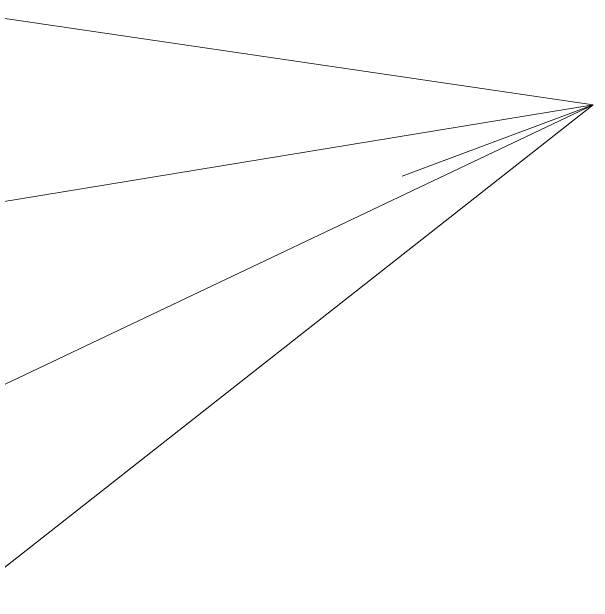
# Model space of a CAD drawing. Header units: millimetres. Extents: x 160 to 2377, y 550 to 2070.
# Drawn here: x 1268 to 2377, y 935 to 2060 of the extents above; entities that cross this region are included whole.
import ezdxf

# ---------------------------------------------------------------- set-up
doc = ezdxf.new("R2010")
doc.units = ezdxf.units.MM
doc.layers.add('4', color=3, linetype='Continuous', lineweight=0, true_color=0x00ff00)
doc.layers.add('B3', color=4, linetype='Continuous', lineweight=0, true_color=0x00ffff)

msp = doc.modelspace()

# ---------------------------------------------------------------- linework, layer by layer
at = {"layer": '4'}
for p, q in [((1170, 2060), (2377, 1883)), ((2377, 1883), (1170, 1685)), ((1170, 1310), (2377, 1883)), ((2377, 1883), (1170, 935))]:
    msp.add_line(p, q, dxfattribs=at)
at = {"layer": 'B3'}
for p in [(1170, 2060), (2012.8, 1746.5)]:
    msp.add_line(p, (2377, 1883), dxfattribs=at)

doc.saveas('drawing.dxf')
